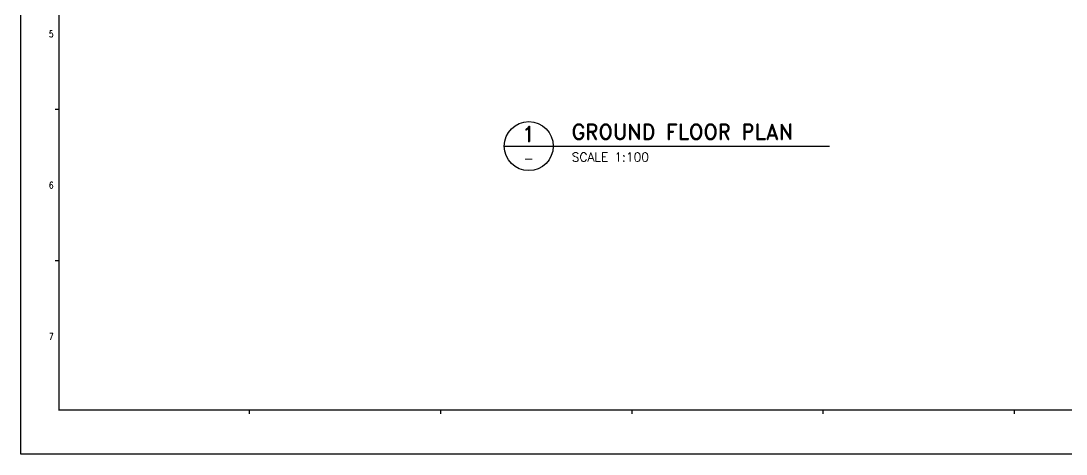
# Model space of a CAD drawing. Header units: millimetres. Extents: x -232466 to 860779, y -177975 to 311634.
# Drawn here: x -987 to 53657, y -86240 to -63617 of the extents above; entities that cross this region are included whole.
import ezdxf
from ezdxf.enums import TextEntityAlignment as Align

# ---------------------------------------------------------------- set-up
doc = ezdxf.new("R2010")
doc.units = ezdxf.units.MM
doc.layers.add('TEXT1', color=7, linetype='Continuous')
doc.layers.add('TITLEBOX', color=7, linetype='Continuous')
doc.styles.add('ROMAND', font='romand')
doc.styles.add('RomanS', font='romans.shx')
doc.styles.add('TBOX', font='romans.shx')

msp = doc.modelspace()

# ---------------------------------------------------------------- linework, layer by layer
msp.add_lwpolyline([(24283.1, -70156), (41283.1, -70156)])
msp.add_circle((25563.1, -70156), 1280)
at = {"layer": 'TITLEBOX', "color": 4, "linetype": 'Continuous'}
for p, q in [((1013.2, -68240.1), (813.2, -68240.1)), ((1013.2, -76140.1), (813.2, -76140.1)), ((10963.2, -84140.2), (10963.2, -83940.2)), ((10963.2, -84140.2), (10963.2, -83940.2)), ((20963.2, -84140.2), (20963.2, -83940.2)), ((20963.2, -84140.2), (20963.2, -83940.2)), ((30963.2, -84140.2), (30963.2, -83940.2)), ((30963.2, -84140.2), (30963.2, -83940.2)), ((40963.2, -84140.2), (40963.2, -83940.2)), ((40963.2, -84140.2), (40963.2, -83940.2)), ((50963.2, -84140.2), (50963.2, -83940.2)), ((50963.2, -84140.2), (50963.2, -83940.2))]:
    msp.add_line(p, q, dxfattribs=at)
at = {"layer": 'TITLEBOX', "color": 7}
msp.add_lwpolyline([(-986.8, -26840.1), (83113.2, -26840.1), (83113.2, -86240.1), (-986.8, -86240.1)], close=True, dxfattribs=at)
at = {"layer": 'TITLEBOX', "color": 4, "const_width": 70}
msp.add_lwpolyline([(1013.2, -28840.1), (81039.2, -28840.1), (81039.2, -83931.5), (1013.2, -83931.5)], close=True, dxfattribs=at)

# ---------------------------------------------------------------- texts
at = {"layer": 'TEXT1', "color": 3, "style": 'ROMAND'}
msp.add_text('1', height=800, dxfattribs=at).set_placement((25563.1, -69516), align=Align.MIDDLE_CENTER)
for s, height, p in [('GROUND FLOOR PLAN', 800, (27803.1, -69806.1)), ('SCALE 1:100', 468, (27814.4, -70961.8))]:
    msp.add_text(s, height=height, dxfattribs=at).set_placement(p)
at = {"layer": 'TEXT1', "style": 'RomanS'}
msp.add_text('-', height=480, dxfattribs=at).set_placement((25563.1, -70796), align=Align.MIDDLE_CENTER)
at = {"layer": 'TITLEBOX', "color": 4, "linetype": 'Continuous', "style": 'TBOX', "width": 0.75}
for s, p in [('5', (487.3, -64473.3)), ('6', (487.3, -72373.3)), ('7', (487.3, -80273.3))]:
    msp.add_text(s, height=350, dxfattribs=at).set_placement(p)

doc.saveas('drawing.dxf')
